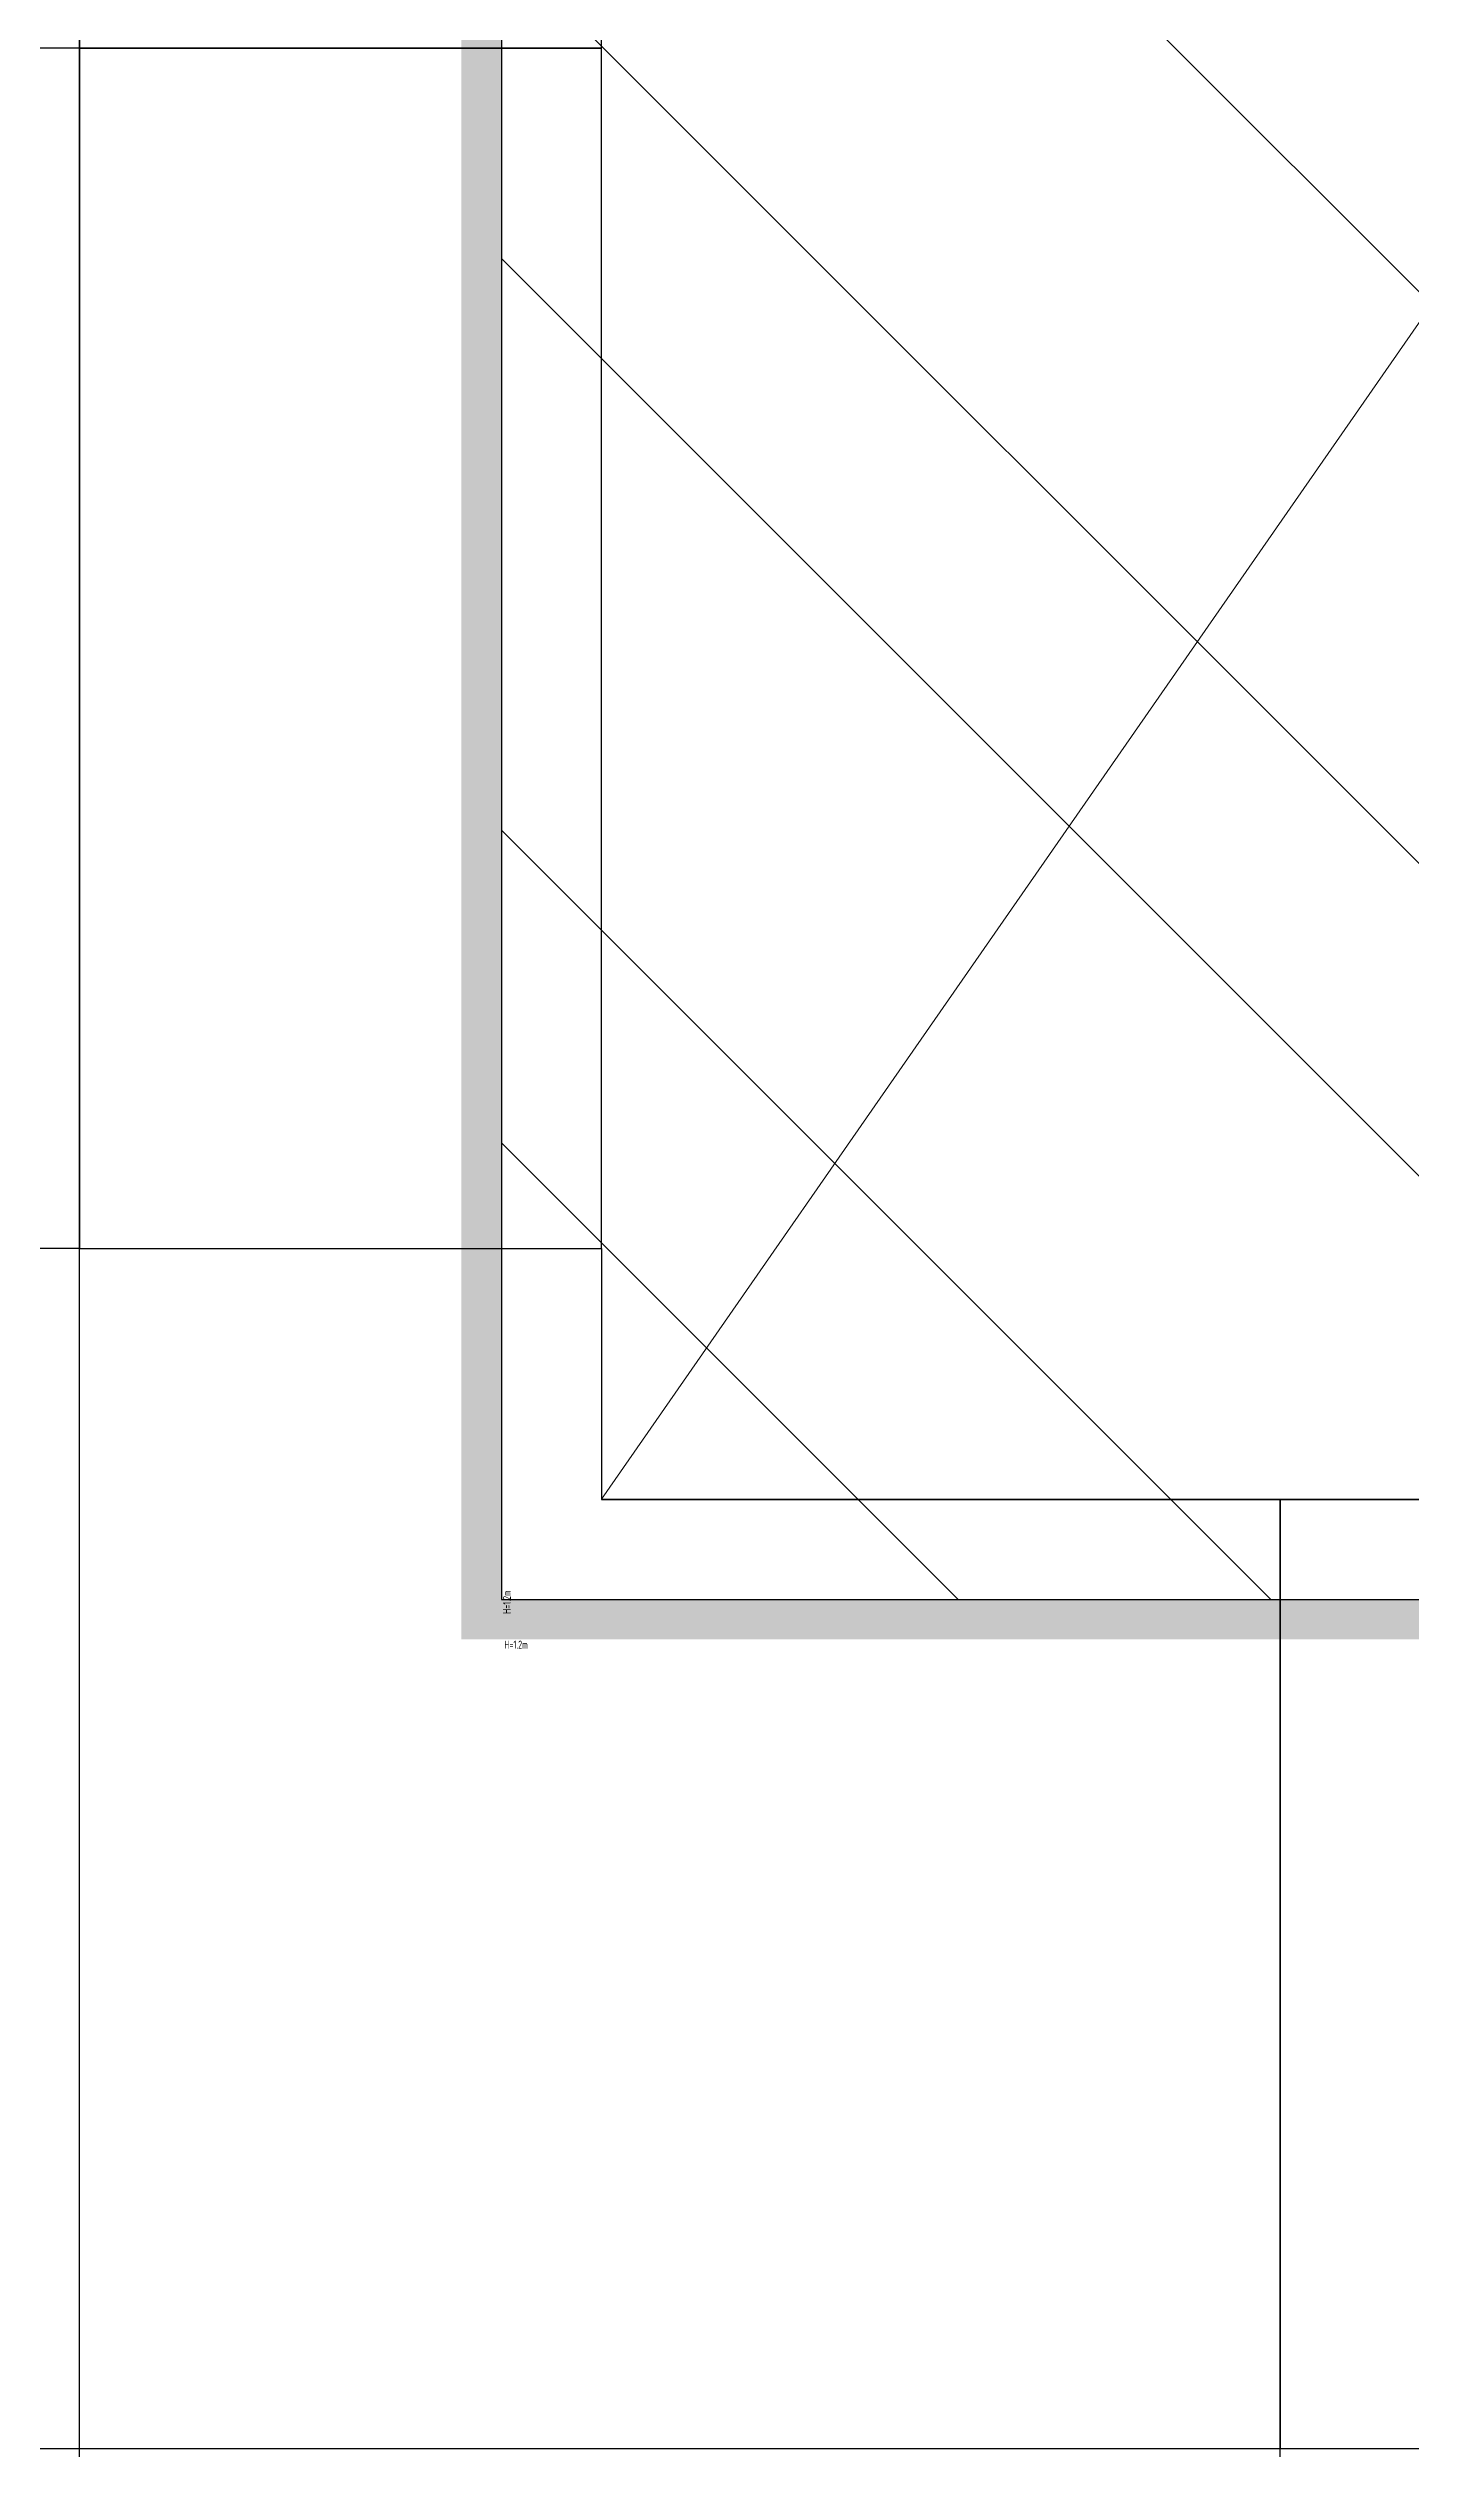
# Model space of a CAD drawing. Extents: x -32000 to 290600, y -96057 to 131250.
# Drawn here: x 204584 to 205265, y 81000 to 82200 of the extents above; entities that cross this region are included whole.
import ezdxf
from ezdxf.enums import TextEntityAlignment as Align

# ---------------------------------------------------------------- set-up
doc = ezdxf.new("R2010")
doc.units = 0
for name, color, linetype in [('H12PL3$0$S-SLAB-SHOW', 252, 'Continuous'), ('XFDR30-50K$0$A-R-Plan', 9, 'Continuous'), ('XFDR30-50K$0$A-R-Plan (50K_Abnormal)', 9, 'Continuous'), ('XFDR30-50K$0$A-Safety', 9, 'XFDR30-50K$0$FENCELINE-1'), ('XFDR30-50K$0$A-STEEL SHEET_STK', 9, 'Continuous')]:
    doc.layers.add(name, color=color, linetype=linetype)
doc.styles.add('XFDR30-50K$0$AA-TXT', font='isocp.shx', dxfattribs={"bigfont": 'chineset.shx'})
doc.linetypes.add('XFDR30-50K$0$FENCELINE-1', pattern='A,0.25,-0.1,[133,ltypeshp.shx,S=0.1,R=0,X=-0.1,Y=0],-0.1,0.19', length=0.64)

# ---------------------------------------------------------------- blocks, each defined once
blk = doc.blocks.new('H12PL3')
at = {"layer": 'H12PL3$0$S-SLAB-SHOW', "lineweight": 0}
blk.add_lwpolyline([(204860.78, 82899.64), (205850.79, 82899.64), (205850.79, 81474.64), (204860.78, 81474.64)], close=True, dxfattribs=at)
blk.add_lwpolyline([(205850.79, 82899.64), (204860.78, 81474.64)], dxfattribs=at)
blk = doc.blocks.new('*U222')
h = blk.add_hatch()
h.set_pattern_fill('STEEL', color=256, scale=250, angle=270, style=0)
h.set_pattern_definition([(315, (-8876, -10240), (22.09709, 22.09709), []), (315, (-8860.375, -10240), (22.09709, 22.09709), [])])
h.paths.add_polyline_path([(0, 152.5), (0, 0), (109, 0), (109, 147.5), (109, 147.5), (109, 152.5)])
blk.add_lwpolyline([(0, 152.5), (0, 0), (109, 0), (109, 147.5), (109, 147.5), (109, 152.5), (0, 152.5)])
blk = doc.blocks.new('*U226')
at = {"ltscale": 0.5, "const_width": 0.5}
blk.add_lwpolyline([(0, 0), (0, 38.875)], dxfattribs=at)
at = {"color": 1, "style": 'XFDR30-50K$0$AA-TXT', "width": 0.8}
for tag, p in [('高度(H) m', (0.226, 0.07)), ('NO.', (0.076, 0.07))]:
    blk.add_attdef(tag, text='', height=0.1, rotation=90, dxfattribs=at).set_placement(p, align=Align.MIDDLE_LEFT)
blk = doc.blocks.new('*U227')
at = {"ltscale": 0.5, "const_width": 0.5}
blk.add_lwpolyline([(0, 0), (0, 28.25)], dxfattribs=at)
at = {"color": 1, "style": 'XFDR30-50K$0$AA-TXT', "width": 0.8}
for tag, p in [('高度(H) m', (0.226, 0.07)), ('NO.', (0.076, 0.07))]:
    blk.add_attdef(tag, text='', height=0.1, rotation=90, dxfattribs=at).set_placement(p, align=Align.MIDDLE_LEFT)
blk = doc.blocks.new('XFDR30-50K')
at = {"layer": 'XFDR30-50K$0$A-R-Plan'}
for p, q in [((204600, 75, 0), (204600, 89925, 0)), ((204600, 82200), (174600, 82200)), ((204600, 81600), (174600, 81600)), ((243101, 81000), (174600, 81000)), ((205200, 80400), (205200, 81000, 0))]:
    blk.add_line(p, q, dxfattribs=at)
at = {"layer": 'XFDR30-50K$0$A-R-Plan (50K_Abnormal)'}
for points in [[(204600, 82200), (204860.8, 82200), (204860.8, 82800), (204600, 82800)], [(204600, 81600), (204860.8, 81600), (204860.8, 82200), (204600, 82200)]]:
    blk.add_lwpolyline(points, close=True, dxfattribs=at)
at = {"layer": 'XFDR30-50K$0$A-R-Plan (50K_Abnormal)', "elevation": 0}
for points in [[(204600, 81000), (204600, 81600), (204860.8, 81600), (204860.8, 81474.6), (205200, 81474.6), (205200, 81000)], [(205200, 81474.6), (205800, 81474.6), (205800, 81000), (205200, 81000)]]:
    blk.add_lwpolyline(points, close=True, dxfattribs=at)
at = {"layer": 'XFDR30-50K$0$A-Safety'}
ref = blk.add_blockref('*U226', (204800.8, 81414.6), dxfattribs=dict(at, xscale=40, yscale=40, zscale=40))
ref.add_attrib('高度(H) m', 'H=1.2m', dxfattribs={"layer": '0', "color": 1, "height": 4, "rotation": 90, "style": 'XFDR30-50K$0$AA-TXT', "width": 0.8}).set_placement((204813.5, 81417.4), align=Align.MIDDLE_LEFT)
ref = blk.add_blockref('*U227', (204790.8, 81414.6), dxfattribs=dict(at, xscale=40, yscale=40, zscale=40, rotation=270))
ref.add_attrib('高度(H) m', 'H=1.2m', dxfattribs={"layer": '0', "color": 1, "height": 4, "style": 'XFDR30-50K$0$AA-TXT', "width": 0.8}).set_placement((204812.2, 81402), align=Align.MIDDLE_LEFT)
at = {"layer": 'XFDR30-50K$0$A-STEEL SHEET_STK', "xscale": 10, "yscale": 10, "zscale": 10, "rotation": 180}
blk.add_blockref('*U222', (205900.8, 82949.6), dxfattribs=at)

msp = doc.modelspace()

# ---------------------------------------------------------------- block references
for name in ['H12PL3', 'XFDR30-50K']:
    msp.add_blockref(name, (0, 0))

doc.saveas('drawing.dxf')
